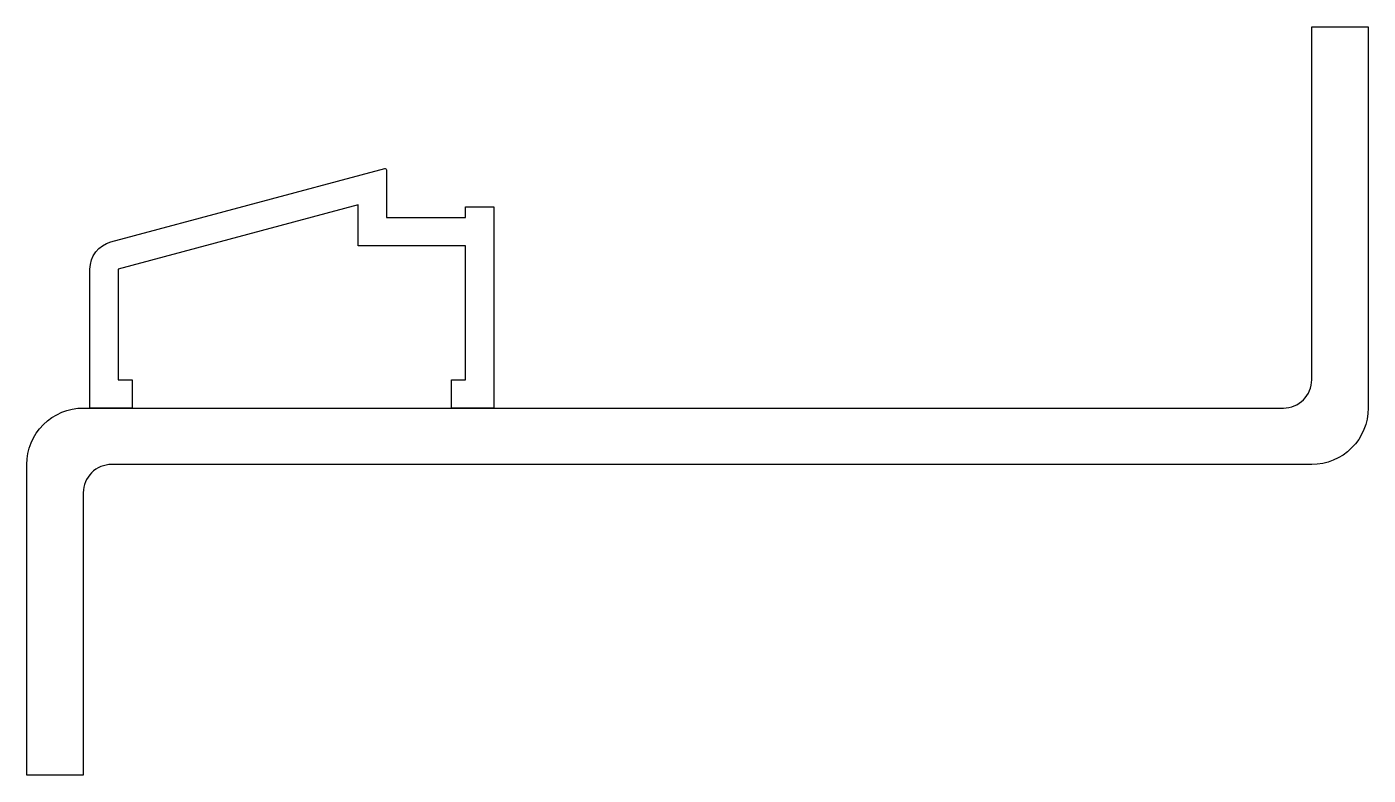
# Model space of a CAD drawing. Extents: x 9.6 to 104.6, y 7.8 to 60.8.
import ezdxf

# ---------------------------------------------------------------- set-up
doc = ezdxf.new("R2010")
doc.units = 0
doc.layers.get('0').update_dxf_attribs({"linetype": 'CONTINUOUS'})

msp = doc.modelspace()

# ---------------------------------------------------------------- linework, layer by layer
at = {"color": 32}
for points in [[(13.606, 33.833), (14.076, 33.833), (14.076, 33.829), (17.076, 33.829), (39.676, 33.83), (39.676, 33.829), (42.676, 33.829), (98.606, 33.833, 0.414214), (100.606, 35.833), (100.606, 60.829), (104.606, 60.829), (104.606, 33.833, -0.414214), (100.606, 29.833), (15.606, 29.833, 0.414214), (13.606, 27.833), (13.606, 7.833), (9.606, 7.833), (9.606, 29.833, -0.414214)], [(33.076, 48.222), (16.076, 43.667), (16.076, 35.829), (17.076, 35.829), (17.076, 33.833), (14.076, 33.833), (14.076, 43.667, -0.339454), (15.559, 45.599), (34.95, 50.795, -0.493145), (35.076, 50.698), (35.076, 47.329), (40.676, 47.329), (40.676, 48.079), (42.676, 48.079), (42.676, 33.833), (39.676, 33.833), (39.676, 35.829), (40.676, 35.829), (40.676, 45.329), (33.076, 45.329)]]:
    msp.add_lwpolyline(points, format="xyb", close=True, dxfattribs=at)

doc.saveas('drawing.dxf')
